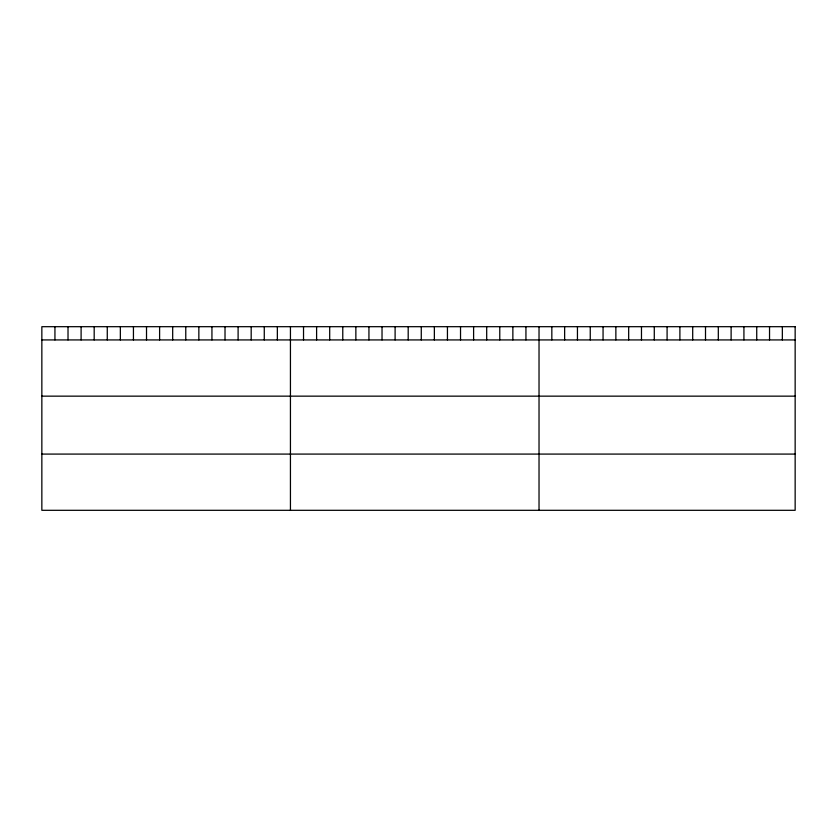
<?xml version="1.0" encoding="UTF-8"?>
<svg xmlns="http://www.w3.org/2000/svg" width="837" height="837" viewBox="0 0 837 837"><rect width="100%" height="100%" fill="white"/><g stroke="black" fill="none" stroke-linecap="round" stroke-linejoin="round"><path stroke-width="1.26" d="M41.85 339.927L795.15 339.927M41.85 396.152L795.15 396.152M41.85 454.083L795.15 454.083M782.344 326.692L782.344 339.927M769.538 326.692L769.538 339.927M756.732 326.692L756.732 339.927M743.926 326.692L743.926 339.927M731.119 326.692L731.119 339.927M718.313 326.692L718.313 339.927M705.507 326.692L705.507 339.927M692.701 326.692L692.701 339.927M679.895 326.692L679.895 339.927M667.089 326.692L667.089 339.927M654.283 326.692L654.283 339.927M641.477 326.692L641.477 339.927M628.671 326.692L628.671 339.927M615.865 326.692L615.865 339.927M603.058 326.692L603.058 339.927M590.252 326.692L590.252 339.927M577.446 326.692L577.446 339.927M564.64 326.692L564.64 339.927M551.834 326.692L551.834 339.927M539.028 326.692L539.028 510.308M525.939 326.692L525.939 339.927M512.861 326.692L512.861 339.927M499.773 326.692L499.773 339.927M486.695 326.692L486.695 339.927M473.606 326.692L473.606 339.927M460.528 326.692L460.528 339.927M447.439 326.692L447.439 339.927M434.361 326.692L434.361 339.927M421.273 326.692L421.273 339.927M408.194 326.692L408.194 339.927M395.106 326.692L395.106 339.927M382.028 326.692L382.028 339.927M368.939 326.692L368.939 339.927M355.861 326.692L355.861 339.927M342.772 326.692L342.772 339.927M329.694 326.692L329.694 339.927M316.606 326.692L316.606 339.927M303.528 326.692L303.528 339.927M290.439 326.692L290.439 510.308M277.35 326.692L277.35 339.927M264.272 326.692L264.272 339.927M251.184 326.692L251.184 339.927M238.106 326.692L238.106 339.927M225.017 326.692L225.017 339.927M211.939 326.692L211.939 339.927M198.85 326.692L198.85 339.927M185.772 326.692L185.772 339.927M172.684 326.692L172.684 339.927M159.605 326.692L159.605 339.927M146.517 326.692L146.517 339.927M133.439 326.692L133.439 339.927M120.35 326.692L120.35 339.927M107.272 326.692L107.272 339.927M94.183 326.692L94.183 339.927M81.105 326.692L81.105 339.927M68.017 326.692L68.017 339.927M54.939 326.692L54.939 339.927M795.15 326.692L41.85 326.692L41.85 510.308L795.15 510.308L795.15 326.692"/></g></svg>
